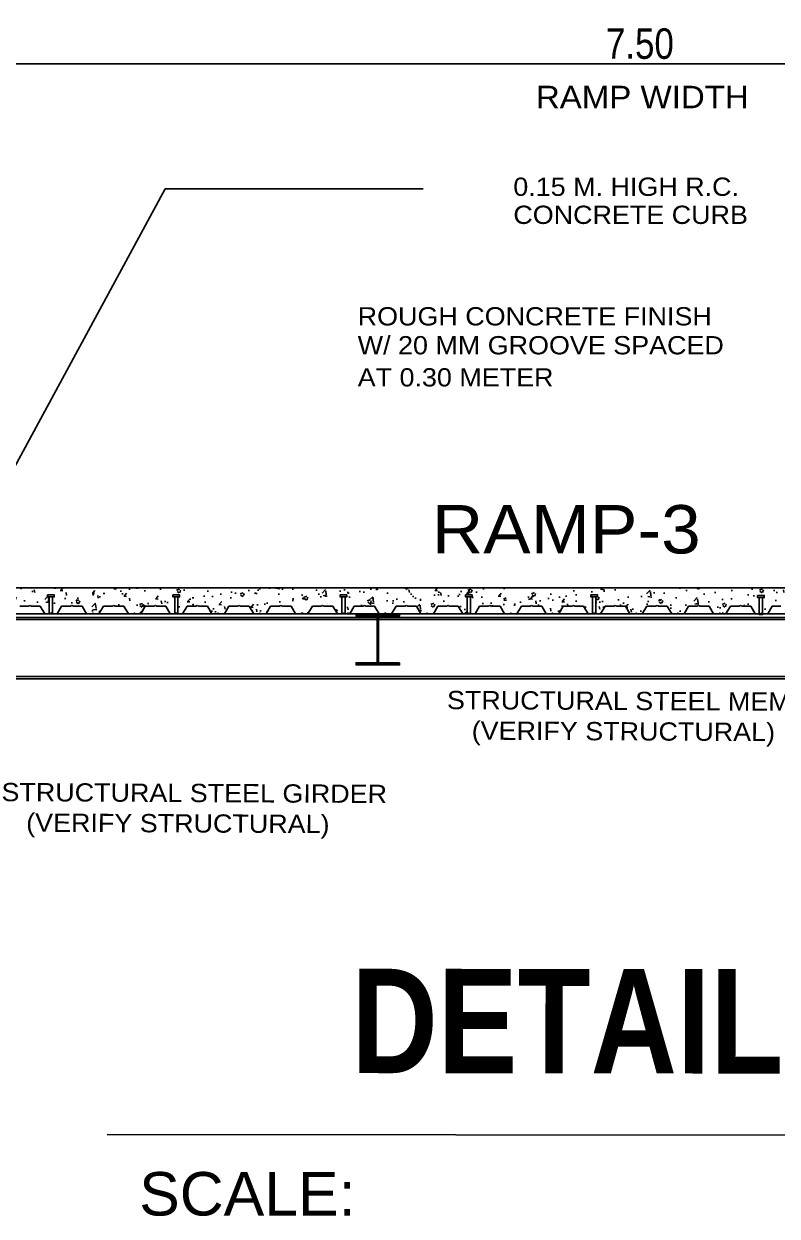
# Model space of a CAD drawing. Header units: millimetres. Extents: x 2148 to 2681, y 758 to 986.
# Drawn here: x 2253.77 to 2262.42, y 779.87 to 793.57 of the extents above; entities that cross this region are included whole.
import ezdxf

# ---------------------------------------------------------------- set-up
doc = ezdxf.new("R2010")
doc.units = ezdxf.units.MM
for name, color, linetype in [('4CO', 4, 'Continuous'), ('D', 1, 'Continuous'), ('HATCH', 8, 'Continuous')]:
    doc.layers.add(name, color=color, linetype=linetype)
doc.styles.add('ARIAL', font='arial.ttf')
doc.styles.add('ARIALNW', font='ARIALN.TTF')
doc.styles.add('MMTX$0$ESMX$0$X-OPTA1D', font='x-opta1d')
doc.styles.add('ROMANT', font='romant__.ttf')
doc.dimstyles.new('DIM 200', dxfattribs={"dimtxt": 0.36, "dimasz": 0.35, "dimexe": 0.1, "dimexo": 0, "dimgap": 0.08, "dimtad": 1, "dimlfac": 2, "dimrnd": 0.005, "dimzin": 1, "dimdsep": 46, "dimtxsty": 'ARIALNW', "dimcen": 0.09, "dimclrd": 6, "dimclre": 6, "dimclrt": 13, "dimadec": 0, "dimazin": 0, "dimtfac": 1, "dimtofl": 0, "dimtmove": 2, "dimatfit": 3, "dimfxl": 1, "dimtolj": 1, "dimtzin": 0, "dimarcsym": 0})
doc.dimstyles.new('FIM 50', dxfattribs={"dimtxt": 0.35, "dimasz": 0.2, "dimexe": 0.1, "dimexo": 0, "dimgap": 0.05, "dimtad": 1, "dimlfac": 0.5, "dimzin": 0, "dimdsep": 46, "dimtxsty": 'ARIALNW', "dimcen": 0.09, "dimclrd": 6, "dimclre": 6, "dimclrt": 13, "dimadec": 0, "dimazin": 0, "dimtfac": 1, "dimtofl": 0, "dimtmove": 2, "dimatfit": 3, "dimfxl": 1, "dimtolj": 1, "dimtzin": 0, "dimarcsym": 0})
pattern_1 = [(50, (-5876.37944, -5359.62483), (0.364369338, -0.031878171), [0.0381, -0.4191]), (355, (-5876.37944, -5359.62483), (-0.070485652, 0.382113286), [0.03048, -0.33528]), (100.451, (-5876.34907, -5359.6275), (0.293885003, 0.350233376), [0.03238, -0.35618]), (46.1842, (-5876.37944, -5359.52323), (0.542158082, -0.084084656), [0.05715, -0.62865]), (96.6356, (-5876.33426, -5359.53023), (0.47480847, 0.494851112), [0.04857, -0.53427]), (351.184, (-5876.37944, -5359.5232), (0.474809212, 0.494850236), [0.04572, -0.50292]), (21, (-5876.32864, -5359.54863), (0.30322976, -0.204531037), [0.0381, -0.4191]), (326, (-5876.32864, -5359.54863), (0.123604057, 0.368375932), [0.03048, -0.33528]), (71.4514, (-5876.30337, -5359.56567), (0.426832982, 0.163845715), [0.03238, -0.35618]), (37.5, (-5876.37944, -5359.62483), (0.0061772065, 0.1691100777), [0, -0.331216, 0, -0.34036, 0, -0.33655]), (7.5, (-5876.37944, -5359.62483), (0.133639325, 0.2003611496), [0, -0.194056, 0, -0.323596, 0, -0.12827]), (327.5, (-5876.49272, -5359.62483), (0.2711811903, -0.011457488), [0, -0.127, 0, -0.39624, 0, -0.52578]), (317.5, (-5876.54352, -5359.62483), (0.296258363, 0.050852982), [0, -0.1651, 0, -0.263144, 0, -0.37338])]

# ---------------------------------------------------------------- blocks, each defined once
blk = doc.blocks.new('*D2343')
at = {"color": 6, "lineweight": -2, "transparency": 16777216}
for p, q in [((2253.345, 787.092), (2253.345, 793.215)), ((2268.345, 787.092), (2268.345, 793.215)), ((2253.545, 793.115), (2268.145, 793.115))]:
    blk.add_line(p, q, dxfattribs=at)
at = {"color": 6, "transparency": 16777216}
for points in [[(2253.545, 793.148), (2253.545, 793.082), (2253.345, 793.115)], [(2268.145, 793.148), (2268.145, 793.082), (2268.345, 793.115)]]:
    blk.add_solid(points, dxfattribs=at)
at = {"layer": 'Defpoints', "color": 0, "transparency": 16777216}
for p in [(2268.345, 793.115), (2253.345, 787.092, 0), (2268.345, 787.092, 0)]:
    blk.add_point(p, dxfattribs=at)
at = {"color": 13, "transparency": 16777216, "insert": (2260.845, 793.344), "char_height": 0.35, "attachment_point": 5, "style": 'ARIALNW'}
blk.add_mtext('\\A1;7.50', dxfattribs=at)

msp = doc.modelspace()

# ---------------------------------------------------------------- hatches: boundary and pattern name
at = {"layer": 'D'}
h = msp.add_hatch(dxfattribs=at)
h.set_pattern_fill('AR-CONC', color=256, scale=0.002, style=0)
h.set_pattern_definition(pattern_1)
h.paths.add_polyline_path([(2257.4023504, 787.0115719), (2257.4783777, 787.0115719), (2257.4783777, 786.9873593), (2257.45999, 786.9873593), (2257.45999, 786.7916731), (2257.5129073, 786.7916731), (2257.5643493, 786.8803586), (2257.6643493, 786.8803586), (2257.6816028, 786.8897532), (2257.6988562, 786.8803586), (2257.7988562, 786.8803586), (2257.8502982, 786.7916731), (2257.9097302, 786.7916731), (2257.9216166, 786.8047851), (2257.933503, 786.7916731), (2257.992935, 786.7916731), (2258.044377, 786.8803586), (2258.144377, 786.8803586), (2258.1616304, 786.8897532), (2258.1788839, 786.8803586), (2258.2788839, 786.8803586), (2258.3303259, 786.7916731), (2258.3897579, 786.7916731), (2258.4016443, 786.8047851), (2258.4135307, 786.7916731), (2258.4729627, 786.7916731), (2258.5244047, 786.8803586), (2258.5305556, 786.8803586), (2258.5305556, 787.0916731), (2252.9944825, 787.0916731, 0.2091093249), (2252.7508894, 787.386206), (2252.7508894, 786.8576307), (2252.7640727, 786.8803586), (2252.8640727, 786.8803586), (2252.8813261, 786.8897532), (2252.8985795, 786.8803586), (2252.9985795, 786.8803586), (2253.0500215, 786.7916731), (2253.1094535, 786.7916731), (2253.1213399, 786.8047851), (2253.1332263, 786.7916731), (2253.1926583, 786.7916731), (2253.2441003, 786.8803586), (2253.3441003, 786.8803586), (2253.3613537, 786.8897532), (2253.3786072, 786.8803586), (2253.4786072, 786.8803586), (2253.5300492, 786.7916731), (2253.5894812, 786.7916731), (2253.6013676, 786.8047851), (2253.613254, 786.7916731), (2253.672686, 786.7916731), (2253.724128, 786.8803586), (2253.824128, 786.8803586), (2253.8413814, 786.8897532), (2253.8586348, 786.8803586), (2253.9586348, 786.8803586), (2254.0100769, 786.7916731), (2254.0620436, 786.7916731), (2254.0620436, 786.9873593), (2254.0421567, 786.9873593), (2254.0421567, 787.0115719), (2254.118184, 787.0115719), (2254.118184, 786.9873593), (2254.0997963, 786.9873593), (2254.0997963, 786.7916731), (2254.1527136, 786.7916731), (2254.2041557, 786.8803586), (2254.3041557, 786.8803586), (2254.3214091, 786.8897532), (2254.3386625, 786.8803586), (2254.4386625, 786.8803586), (2254.4901045, 786.7916731), (2254.5495365, 786.7916731), (2254.5614229, 786.8047851), (2254.5733093, 786.7916731), (2254.6327413, 786.7916731), (2254.6841833, 786.8803586), (2254.7841833, 786.8803586), (2254.8014368, 786.8897532), (2254.8186902, 786.8803586), (2254.9186902, 786.8803586), (2254.9701322, 786.7916731), (2255.0295642, 786.7916731), (2255.0414506, 786.8047851), (2255.053337, 786.7916731), (2255.112769, 786.7916731), (2255.164211, 786.8803586), (2255.264211, 786.8803586), (2255.2814644, 786.8897532), (2255.2987178, 786.8803586), (2255.3987178, 786.8803586), (2255.4501599, 786.7916731), (2255.5021266, 786.7916731), (2255.5021266, 786.9873593), (2255.4822397, 786.9873593), (2255.4822397, 787.0115719), (2255.558267, 787.0115719), (2255.558267, 786.9873593), (2255.5398793, 786.9873593), (2255.5398793, 786.7916731), (2255.5927967, 786.7916731), (2255.6442387, 786.8803586), (2255.7442387, 786.8803586), (2255.7614921, 786.8897532), (2255.7787455, 786.8803586), (2255.8787455, 786.8803586), (2255.9301875, 786.7916731), (2255.9896195, 786.7916731), (2256.0015059, 786.8047851), (2256.0133923, 786.7916731), (2256.0728243, 786.7916731), (2256.1242663, 786.8803586), (2256.2242663, 786.8803586), (2256.2415198, 786.8897532), (2256.2587732, 786.8803586), (2256.3587732, 786.8803586), (2256.4102152, 786.7916731), (2256.4696472, 786.7916731), (2256.4815336, 786.8047851), (2256.49342, 786.7916731), (2256.552852, 786.7916731), (2256.604294, 786.8803586), (2256.704294, 786.8803586), (2256.7215474, 786.8897532), (2256.7388009, 786.8803586), (2256.8388009, 786.8803586), (2256.8902429, 786.7916731), (2256.9496749, 786.7916731), (2256.9615613, 786.8047851), (2256.9734477, 786.7916731), (2257.0328797, 786.7916731), (2257.0843217, 786.8803586), (2257.1843217, 786.8803586), (2257.2015751, 786.8897532), (2257.2188285, 786.8803586), (2257.3188285, 786.8803586), (2257.3702705, 786.7916731), (2257.4222373, 786.7916731), (2257.4222373, 786.9873593), (2257.4023504, 786.9873593)])
h = msp.add_hatch(dxfattribs=at)
h.set_pattern_fill('AR-CONC', color=256, scale=0.002, style=0)
h.set_pattern_definition(pattern_1)
h.paths.add_polyline_path([(2264.043667, 787.0916731), (2258.5305556, 787.0916731), (2258.5305556, 786.8803586), (2258.6244047, 786.8803586), (2258.6416581, 786.8897532), (2258.6589115, 786.8803586), (2258.7589115, 786.8803586), (2258.8103535, 786.7916731), (2258.8623203, 786.7916731), (2258.8623203, 786.9873593), (2258.8424334, 786.9873593), (2258.8424334, 787.0115719), (2258.9184607, 787.0115719), (2258.9184607, 786.9873593), (2258.900073, 786.9873593), (2258.900073, 786.7916731), (2258.9529903, 786.7916731), (2259.0044324, 786.8803586), (2259.1044324, 786.8803586), (2259.1216858, 786.8897532), (2259.1389392, 786.8803586), (2259.2389392, 786.8803586), (2259.2903812, 786.7916731), (2259.3498132, 786.7916731), (2259.3616996, 786.8047851), (2259.373586, 786.7916731), (2259.433018, 786.7916731), (2259.48446, 786.8803586), (2259.58446, 786.8803586), (2259.6017134, 786.8897532), (2259.6189669, 786.8803586), (2259.7189669, 786.8803586), (2259.7704089, 786.7916731), (2259.8298409, 786.7916731), (2259.8417273, 786.8047851), (2259.8536137, 786.7916731), (2259.9130457, 786.7916731), (2259.9644877, 786.8803586), (2260.0644877, 786.8803586), (2260.0817411, 786.8897532), (2260.0989945, 786.8803586), (2260.1989945, 786.8803586), (2260.2504366, 786.7916731), (2260.3024033, 786.7916731), (2260.3024033, 786.9873593), (2260.2825164, 786.9873593), (2260.2825164, 787.0115719), (2260.3585437, 787.0115719), (2260.3585437, 786.9873593), (2260.340156, 786.9873593), (2260.340156, 786.7916731), (2260.3930733, 786.7916731), (2260.4445154, 786.8803586), (2260.5445154, 786.8803586), (2260.5617688, 786.8897532), (2260.5790222, 786.8803586), (2260.6790222, 786.8803586), (2260.7304642, 786.7916731), (2260.7898962, 786.7916731), (2260.8017826, 786.8047851), (2260.813669, 786.7916731), (2260.873101, 786.7916731), (2260.924543, 786.8803586), (2261.024543, 786.8803586), (2261.0417965, 786.8897532), (2261.0590499, 786.8803586), (2261.1590499, 786.8803586), (2261.2104919, 786.7916731), (2261.2699239, 786.7916731), (2261.2818103, 786.8047851), (2261.2936967, 786.7916731), (2261.3531287, 786.7916731), (2261.4045707, 786.8803586), (2261.5045707, 786.8803586), (2261.5218241, 786.8897532), (2261.5390775, 786.8803586), (2261.6390775, 786.8803586), (2261.6905196, 786.7916731), (2261.7499516, 786.7916731), (2261.761838, 786.8047851), (2261.7737244, 786.7916731), (2261.8331564, 786.7916731), (2261.8845984, 786.8803586), (2261.9845984, 786.8803586), (2262.0018518, 786.8897532), (2262.0191052, 786.8803586), (2262.1191052, 786.8803586), (2262.1705472, 786.7916731), (2262.2165708, 786.7916731), (2262.2165708, 786.9808033), (2262.1966839, 786.9808033), (2262.1966839, 787.0050159), (2262.2727111, 787.0050159), (2262.2727111, 786.9808033), (2262.2543235, 786.9808033), (2262.2543235, 786.7916731), (2262.313184, 786.7916731), (2262.364626, 786.8803586), (2262.464626, 786.8803586), (2262.4818795, 786.8897532), (2262.4991329, 786.8803586), (2262.5991329, 786.8803586), (2262.6505749, 786.7916731), (2262.7100069, 786.7916731), (2262.7218933, 786.8047851), (2262.7337797, 786.7916731), (2262.7932117, 786.7916731), (2262.8446537, 786.8803586), (2262.9446537, 786.8803586), (2262.9619071, 786.8897532), (2262.9791606, 786.8803586), (2263.0791606, 786.8803586), (2263.1306026, 786.7916731), (2263.1900346, 786.7916731), (2263.201921, 786.8047851), (2263.2138074, 786.7916731), (2263.2732394, 786.7916731), (2263.3246814, 786.8803586), (2263.4246814, 786.8803586), (2263.4419348, 786.8897532), (2263.4591882, 786.8803586), (2263.5591882, 786.8803586), (2263.6106302, 786.7916731), (2263.6685402, 786.7916731), (2263.6685402, 786.9808033), (2263.6486533, 786.9808033), (2263.6486533, 787.0050159), (2263.7246805, 787.0050159), (2263.7246805, 786.9808033), (2263.7062929, 786.9808033), (2263.7062929, 786.7916731), (2263.753267, 786.7916731), (2263.804709, 786.8803586), (2263.904709, 786.8803586), (2263.9219625, 786.8897532), (2263.9392159, 786.8803586), (2264.043667, 786.8803586)])
at = {"layer": 'HATCH', "ltscale": 0.5, "extrusion": (-2.95994e-09, 2.54479e-10, 1)}
h = msp.add_hatch(dxfattribs=at)
h.set_pattern_fill('ANSI31', color=256, scale=0.024691, style=0)
h.set_pattern_definition([(44.9999999998, (199148.0290654, 7573.355451), (-0.002182380754156, 0.00218238075417), [])])
edge = h.paths.add_edge_path()
edge.add_line((2258.0853428, 786.2307434), (2257.85249, 786.2307434))
edge.add_arc((2257.85249, 786.2403722), 0.0096288, 174.09726707, 269.99999993, ccw=False)
edge.add_line((2257.8429123, 786.2413624), (2257.8429123, 786.7563635))
edge.add_arc((2257.85249, 786.7573537), 0.0096288, 89.63455454, 185.90273272, ccw=False)
edge.add_line((2257.8525514, 786.7669823), (2258.0853428, 786.7669823))
edge.add_line((2258.0853428, 786.7669823), (2258.0853428, 786.7916731))
edge.add_line((2258.0853428, 786.7916731), (2257.5863337, 786.7916731))
edge.add_line((2257.5863337, 786.7916731), (2257.5863337, 786.7669823))
edge.add_line((2257.5863337, 786.7669823), (2257.8184479, 786.7669823))
edge.add_arc((2257.8185093, 786.7573537), 0.0096288, -4.29209346, 90.36544516, ccw=False)
edge.add_line((2257.828111, 786.7566331), (2257.828111, 786.2410928))
edge.add_arc((2257.8185093, 786.2403722), 0.0096288, -89.99999963, 4.29209365, ccw=False)
edge.add_line((2257.8185093, 786.2307434), (2257.5863337, 786.2307434))
edge.add_line((2257.5863337, 786.2307434), (2257.5863337, 786.2060526))
edge.add_line((2257.5863337, 786.2060526), (2258.0853428, 786.2060526))
edge.add_line((2258.0853428, 786.2060526), (2258.0853428, 786.2307434))

# ---------------------------------------------------------------- linework, layer by layer
msp.add_line((2254.7250718, 780.8091587, 0), (2267.3454776, 780.7998802, 0))
at = {"layer": 'D', "ltscale": 0.5}
msp.add_line((2253.3447031, 787.0916731, 0), (2268.3450643, 787.0916731, 0.0000001), dxfattribs=at)
at = {"layer": 'D', "color": 3, "ltscale": 0.5}
for p, q in [((2252.5221915, 786.7916731, 0), (2269.1502724, 786.7916731, 0)), ((2252.5221915, 786.7516731, 0), (2257.828111, 786.7516731, 0)), ((2257.8429123, 786.7516731, 0), (2263.8282028, 786.7516731, 0))]:
    msp.add_line(p, q, dxfattribs=at)
at = {"layer": 'D'}
for p, q in [((2251.1502724, 786.7516731, -0.0000001), (2257.828111, 786.7516731, 0)), ((2252.5221915, 786.7269823, -0.0000001), (2257.828111, 786.7269823, 0)), ((2257.8429123, 786.7516731, 0), (2263.8282028, 786.7516731, 0)), ((2257.8429123, 786.7269823, 0), (2263.8282028, 786.7269823, 0)), ((2251.8476921, 786.0721202, 0), (2269.8237136, 786.0721202, 0.0000002)), ((2251.8476921, 786.0474294, 0), (2269.8237136, 786.0474294, 0.0000002))]:
    msp.add_line(p, q, dxfattribs=at)
at = {"layer": 'D', "color": 3, "ltscale": 0.5, "extrusion": (-2.95994e-09, 2.54479e-10, 1), "elevation": -0.0000063}
msp.add_lwpolyline([(2258.0853428, 786.2307434), (2257.85249, 786.2307434, -0.4447202436), (2257.8429123, 786.2413624), (2257.8429123, 786.7563635, -0.4466315217), (2257.8525514, 786.7669823), (2258.0853428, 786.7669823), (2258.0853428, 786.7916731), (2257.5863337, 786.7916731), (2257.5863337, 786.7669823), (2257.8184479, 786.7669823, -0.4382281274), (2257.828111, 786.7566331), (2257.828111, 786.2410928, -0.4363286722), (2257.8185093, 786.2307434), (2257.5863337, 786.2307434), (2257.5863337, 786.2060526), (2258.0853428, 786.2060526)], format="xyb", close=True, dxfattribs=at)
at = {"layer": 'HATCH', "ltscale": 0.5}
for p, q in [((2253.724128, 786.8803586, -0.0000003), (2253.824128, 786.8803586, -0.0000003)), ((2253.824128, 786.8803586, -0.0000003), (2253.8413814, 786.8897532, -0.0000009)), ((2253.8586348, 786.8803586, -0.0000003), (2253.8413814, 786.8897532, -0.0000009)), ((2253.8586348, 786.8803586, -0.0000003), (2253.9586348, 786.8803586, -0.0000003)), ((2253.9586348, 786.8803586, -0.0000003), (2254.0100769, 786.7916731, 0)), ((2254.0100769, 786.7916731, 0), (2254.0695089, 786.7916731, 0)), ((2254.0695089, 786.7916731, 0), (2254.0813953, 786.8047851, -0.0000009)), ((2254.0932817, 786.7916731, 0), (2254.0813953, 786.8047851, -0.0000009)), ((2254.1527136, 786.7916731, 0), (2254.0932817, 786.7916731, 0)), ((2254.2041557, 786.8803586, -0.0000003), (2254.1527136, 786.7916731, 0)), ((2254.2041557, 786.8803586, -0.0000003), (2254.3041557, 786.8803586, -0.0000003)), ((2254.3041557, 786.8803586, -0.0000003), (2254.3214091, 786.8897532, -0.0000009)), ((2254.3386625, 786.8803586, -0.0000003), (2254.3214091, 786.8897532, -0.0000009)), ((2254.3386625, 786.8803586, -0.0000003), (2254.4386625, 786.8803586, -0.0000003)), ((2254.4386625, 786.8803586, -0.0000003), (2254.4901045, 786.7916731, 0)), ((2254.4901045, 786.7916731, 0), (2254.5495365, 786.7916731, 0)), ((2254.5495365, 786.7916731, 0), (2254.5614229, 786.8047851, -0.0000009)), ((2254.5733093, 786.7916731, 0), (2254.5614229, 786.8047851, -0.0000009)), ((2254.6327413, 786.7916731, 0), (2254.5733093, 786.7916731, 0)), ((2254.6841833, 786.8803586, -0.0000003), (2254.6327413, 786.7916731, 0)), ((2254.6841833, 786.8803586, -0.0000003), (2254.7841833, 786.8803586, -0.0000003)), ((2254.7841833, 786.8803586, -0.0000003), (2254.8014368, 786.8897532, -0.0000009)), ((2254.8186902, 786.8803586, -0.0000003), (2254.8014368, 786.8897532, -0.0000009)), ((2254.8186902, 786.8803586, -0.0000003), (2254.9186902, 786.8803586, -0.0000003)), ((2254.9186902, 786.8803586, -0.0000003), (2254.9701322, 786.7916731, 0)), ((2254.9701322, 786.7916731, 0), (2255.0295642, 786.7916731, 0)), ((2255.0295642, 786.7916731, 0), (2255.0414506, 786.8047851, -0.0000009)), ((2255.053337, 786.7916731, 0), (2255.0414506, 786.8047851, -0.0000009)), ((2255.112769, 786.7916731, 0), (2255.053337, 786.7916731, 0)), ((2255.164211, 786.8803586, -0.0000003), (2255.112769, 786.7916731, 0)), ((2255.164211, 786.8803586, -0.0000003), (2255.264211, 786.8803586, -0.0000003)), ((2255.264211, 786.8803586, -0.0000003), (2255.2814644, 786.8897532, -0.0000009)), ((2255.2987178, 786.8803586, -0.0000003), (2255.2814644, 786.8897532, -0.0000009)), ((2255.2987178, 786.8803586, -0.0000003), (2255.3987178, 786.8803586, -0.0000003)), ((2255.3987178, 786.8803586, -0.0000003), (2255.4501599, 786.7916731, 0)), ((2255.4501599, 786.7916731, 0), (2255.5095919, 786.7916731, 0)), ((2255.5095919, 786.7916731, 0), (2255.5214783, 786.8047851, -0.0000009)), ((2255.5333647, 786.7916731, 0), (2255.5214783, 786.8047851, -0.0000009)), ((2255.5927967, 786.7916731, 0), (2255.5333647, 786.7916731, 0)), ((2255.6442387, 786.8803586, -0.0000003), (2255.5927967, 786.7916731, 0)), ((2255.6442387, 786.8803586, -0.0000003), (2255.7442387, 786.8803586, -0.0000003)), ((2255.7442387, 786.8803586, -0.0000003), (2255.7614921, 786.8897532, -0.0000009)), ((2255.7787455, 786.8803586, -0.0000003), (2255.7614921, 786.8897532, -0.0000009)), ((2255.7787455, 786.8803586, -0.0000003), (2255.8787455, 786.8803586, -0.0000003)), ((2255.8787455, 786.8803586, -0.0000003), (2255.9301875, 786.7916731, 0)), ((2255.9301875, 786.7916731, 0), (2255.9896195, 786.7916731, 0)), ((2255.9896195, 786.7916731, 0), (2256.0015059, 786.8047851, -0.0000009)), ((2256.0133923, 786.7916731, 0), (2256.0015059, 786.8047851, -0.0000009)), ((2256.0728243, 786.7916731, 0), (2256.0133923, 786.7916731, 0)), ((2256.1242663, 786.8803586, -0.0000003), (2256.0728243, 786.7916731, 0)), ((2256.1242663, 786.8803586, -0.0000003), (2256.2242663, 786.8803586, -0.0000003)), ((2256.2242663, 786.8803586, -0.0000003), (2256.2415198, 786.8897532, -0.0000009)), ((2256.2587732, 786.8803586, -0.0000003), (2256.2415198, 786.8897532, -0.0000009)), ((2256.2587732, 786.8803586, -0.0000003), (2256.3587732, 786.8803586, -0.0000003)), ((2256.3587732, 786.8803586, -0.0000003), (2256.4102152, 786.7916731, 0)), ((2256.4102152, 786.7916731, 0), (2256.4696472, 786.7916731, 0)), ((2256.4696472, 786.7916731, 0), (2256.4815336, 786.8047851, -0.0000009)), ((2256.49342, 786.7916731, 0), (2256.4815336, 786.8047851, -0.0000009)), ((2256.552852, 786.7916731, 0), (2256.49342, 786.7916731, 0)), ((2256.604294, 786.8803586, -0.0000003), (2256.552852, 786.7916731, 0)), ((2256.604294, 786.8803586, -0.0000003), (2256.704294, 786.8803586, -0.0000003)), ((2256.704294, 786.8803586, -0.0000003), (2256.7215474, 786.8897532, -0.0000009)), ((2256.7388009, 786.8803586, -0.0000003), (2256.7215474, 786.8897532, -0.0000009)), ((2256.7388009, 786.8803586, -0.0000003), (2256.8388009, 786.8803586, -0.0000003)), ((2256.8388009, 786.8803586, -0.0000003), (2256.8902429, 786.7916731, 0)), ((2256.8902429, 786.7916731, 0), (2256.9496749, 786.7916731, 0)), ((2256.9496749, 786.7916731, 0), (2256.9615613, 786.8047851, -0.0000009)), ((2256.9734477, 786.7916731, 0), (2256.9615613, 786.8047851, -0.0000009)), ((2257.0328797, 786.7916731, 0), (2256.9734477, 786.7916731, 0)), ((2257.0843217, 786.8803586, -0.0000003), (2257.0328797, 786.7916731, 0)), ((2257.0843217, 786.8803586, -0.0000003), (2257.1843217, 786.8803586, -0.0000003)), ((2257.1843217, 786.8803586, -0.0000003), (2257.2015751, 786.8897532, -0.0000009)), ((2257.2188285, 786.8803586, -0.0000003), (2257.2015751, 786.8897532, -0.0000009)), ((2257.2188285, 786.8803586, -0.0000003), (2257.3188285, 786.8803586, -0.0000003)), ((2257.3188285, 786.8803586, -0.0000003), (2257.3702705, 786.7916731, 0)), ((2257.3702705, 786.7916731, 0), (2257.4297025, 786.7916731, 0)), ((2257.4297025, 786.7916731, 0), (2257.4415889, 786.8047851, -0.0000009)), ((2257.4534753, 786.7916731, 0), (2257.4415889, 786.8047851, -0.0000009)), ((2257.5129073, 786.7916731, 0), (2257.4534753, 786.7916731, 0)), ((2257.5643493, 786.8803586, -0.0000003), (2257.5129073, 786.7916731, 0)), ((2257.5643493, 786.8803586, -0.0000003), (2257.6643493, 786.8803586, -0.0000003)), ((2257.6643493, 786.8803586, -0.0000003), (2257.6816028, 786.8897532, -0.0000009)), ((2257.6988562, 786.8803586, -0.0000003), (2257.6816028, 786.8897532, -0.0000009)), ((2257.6988562, 786.8803586, -0.0000003), (2257.7988562, 786.8803586, -0.0000003)), ((2257.7988562, 786.8803586, -0.0000003), (2257.8502982, 786.7916731, 0)), ((2257.8502982, 786.7916731, 0), (2257.9097302, 786.7916731, 0)), ((2257.9097302, 786.7916731, 0), (2257.9216166, 786.8047851, -0.0000009)), ((2257.933503, 786.7916731, 0), (2257.9216166, 786.8047851, -0.0000009)), ((2257.992935, 786.7916731, 0), (2257.933503, 786.7916731, 0)), ((2258.044377, 786.8803586, -0.0000003), (2257.992935, 786.7916731, 0)), ((2258.044377, 786.8803586, -0.0000003), (2258.144377, 786.8803586, -0.0000003)), ((2258.144377, 786.8803586, -0.0000003), (2258.1616304, 786.8897532, -0.0000009)), ((2258.1788839, 786.8803586, -0.0000003), (2258.1616304, 786.8897532, -0.0000009)), ((2258.1788839, 786.8803586, -0.0000003), (2258.2788839, 786.8803586, -0.0000003)), ((2258.2788839, 786.8803586, -0.0000003), (2258.3303259, 786.7916731, 0)), ((2258.3303259, 786.7916731, 0), (2258.3897579, 786.7916731, 0)), ((2258.3897579, 786.7916731, 0), (2258.4016443, 786.8047851, -0.0000009)), ((2258.4135307, 786.7916731, 0), (2258.4016443, 786.8047851, -0.0000009)), ((2258.4729627, 786.7916731, 0), (2258.4135307, 786.7916731, 0)), ((2258.5244047, 786.8803586, -0.0000003), (2258.4729627, 786.7916731, 0)), ((2258.5244047, 786.8803586, -0.0000003), (2258.6244047, 786.8803586, -0.0000003)), ((2258.6244047, 786.8803586, -0.0000003), (2258.6416581, 786.8897532, -0.0000009)), ((2258.6589115, 786.8803586, -0.0000003), (2258.6416581, 786.8897532, -0.0000009)), ((2258.6589115, 786.8803586, -0.0000003), (2258.7589115, 786.8803586, -0.0000003)), ((2258.7589115, 786.8803586, -0.0000003), (2258.8103535, 786.7916731, 0)), ((2258.8103535, 786.7916731, 0), (2258.8697855, 786.7916731, 0)), ((2258.8697855, 786.7916731, 0), (2258.8816719, 786.8047851, -0.0000009)), ((2258.8935583, 786.7916731, 0), (2258.8816719, 786.8047851, -0.0000009)), ((2258.9529903, 786.7916731, 0), (2258.8935583, 786.7916731, 0)), ((2259.0044324, 786.8803586, -0.0000003), (2258.9529903, 786.7916731, 0)), ((2259.0044324, 786.8803586, -0.0000003), (2259.1044324, 786.8803586, -0.0000003)), ((2259.1044324, 786.8803586, -0.0000003), (2259.1216858, 786.8897532, -0.0000009)), ((2259.1389392, 786.8803586, -0.0000003), (2259.1216858, 786.8897532, -0.0000009)), ((2259.1389392, 786.8803586, -0.0000003), (2259.2389392, 786.8803586, -0.0000003)), ((2259.2389392, 786.8803586, -0.0000003), (2259.2903812, 786.7916731, 0)), ((2259.2903812, 786.7916731, 0), (2259.3498132, 786.7916731, 0)), ((2259.3498132, 786.7916731, 0), (2259.3616996, 786.8047851, -0.0000009)), ((2259.373586, 786.7916731, 0), (2259.3616996, 786.8047851, -0.0000009)), ((2259.433018, 786.7916731, 0), (2259.373586, 786.7916731, 0)), ((2259.48446, 786.8803586, -0.0000003), (2259.433018, 786.7916731, 0)), ((2259.48446, 786.8803586, -0.0000003), (2259.58446, 786.8803586, -0.0000003)), ((2259.58446, 786.8803586, -0.0000003), (2259.6017134, 786.8897532, -0.0000009)), ((2259.6189669, 786.8803586, -0.0000003), (2259.6017134, 786.8897532, -0.0000009)), ((2259.6189669, 786.8803586, -0.0000003), (2259.7189669, 786.8803586, -0.0000003)), ((2259.7189669, 786.8803586, -0.0000003), (2259.7704089, 786.7916731, 0)), ((2259.7704089, 786.7916731, 0), (2259.8298409, 786.7916731, 0)), ((2259.8298409, 786.7916731, 0), (2259.8417273, 786.8047851, -0.0000009)), ((2259.8536137, 786.7916731, 0), (2259.8417273, 786.8047851, -0.0000009)), ((2259.9130457, 786.7916731, 0), (2259.8536137, 786.7916731, 0)), ((2259.9644877, 786.8803586, -0.0000003), (2259.9130457, 786.7916731, 0)), ((2259.9644877, 786.8803586, -0.0000003), (2260.0644877, 786.8803586, -0.0000003)), ((2260.0644877, 786.8803586, -0.0000003), (2260.0817411, 786.8897532, -0.0000009)), ((2260.0989945, 786.8803586, -0.0000003), (2260.0817411, 786.8897532, -0.0000009)), ((2260.0989945, 786.8803586, -0.0000003), (2260.1989945, 786.8803586, -0.0000003)), ((2260.1989945, 786.8803586, -0.0000003), (2260.2504366, 786.7916731, 0)), ((2260.2504366, 786.7916731, 0), (2260.3098686, 786.7916731, 0)), ((2260.3098686, 786.7916731, 0), (2260.321755, 786.8047851, -0.0000009)), ((2260.3336413, 786.7916731, 0), (2260.321755, 786.8047851, -0.0000009)), ((2260.3930733, 786.7916731, 0), (2260.3336413, 786.7916731, 0)), ((2260.4445154, 786.8803586, -0.0000003), (2260.3930733, 786.7916731, 0)), ((2260.4445154, 786.8803586, -0.0000003), (2260.5445154, 786.8803586, -0.0000003)), ((2260.5445154, 786.8803586, -0.0000003), (2260.5617688, 786.8897532, -0.0000009)), ((2260.5790222, 786.8803586, -0.0000003), (2260.5617688, 786.8897532, -0.0000009)), ((2260.5790222, 786.8803586, -0.0000003), (2260.6790222, 786.8803586, -0.0000003)), ((2260.6790222, 786.8803586, -0.0000003), (2260.7304642, 786.7916731, 0)), ((2260.7304642, 786.7916731, 0), (2260.7898962, 786.7916731, 0)), ((2260.7898962, 786.7916731, 0), (2260.8017826, 786.8047851, -0.0000009)), ((2260.813669, 786.7916731, 0), (2260.8017826, 786.8047851, -0.0000009)), ((2260.873101, 786.7916731, 0), (2260.813669, 786.7916731, 0)), ((2260.924543, 786.8803586, -0.0000003), (2260.873101, 786.7916731, 0)), ((2260.924543, 786.8803586, -0.0000003), (2261.024543, 786.8803586, -0.0000003)), ((2261.024543, 786.8803586, -0.0000003), (2261.0417965, 786.8897532, -0.0000009)), ((2261.0590499, 786.8803586, -0.0000003), (2261.0417965, 786.8897532, -0.0000009)), ((2261.0590499, 786.8803586, -0.0000003), (2261.1590499, 786.8803586, -0.0000003)), ((2261.1590499, 786.8803586, -0.0000003), (2261.2104919, 786.7916731, 0)), ((2261.2104919, 786.7916731, 0), (2261.2699239, 786.7916731, 0)), ((2261.2699239, 786.7916731, 0), (2261.2818103, 786.8047851, -0.0000009)), ((2261.2936967, 786.7916731, 0), (2261.2818103, 786.8047851, -0.0000009)), ((2261.3531287, 786.7916731, 0), (2261.2936967, 786.7916731, 0)), ((2261.4045707, 786.8803586, -0.0000003), (2261.3531287, 786.7916731, 0)), ((2261.4045707, 786.8803586, -0.0000003), (2261.5045707, 786.8803586, -0.0000003)), ((2261.5045707, 786.8803586, -0.0000003), (2261.5218241, 786.8897532, -0.0000009)), ((2261.5390775, 786.8803586, -0.0000003), (2261.5218241, 786.8897532, -0.0000009)), ((2261.5390775, 786.8803586, -0.0000003), (2261.6390775, 786.8803586, -0.0000003)), ((2261.6390775, 786.8803586, -0.0000003), (2261.6905196, 786.7916731, 0)), ((2261.6905196, 786.7916731, 0), (2261.7499516, 786.7916731, 0)), ((2261.7499516, 786.7916731, 0), (2261.761838, 786.8047851, -0.0000009)), ((2261.7737244, 786.7916731, 0), (2261.761838, 786.8047851, -0.0000009)), ((2261.8331564, 786.7916731, 0), (2261.7737244, 786.7916731, 0)), ((2261.8845984, 786.8803586, -0.0000003), (2261.8331564, 786.7916731, 0)), ((2261.8845984, 786.8803586, -0.0000003), (2261.9845984, 786.8803586, -0.0000003)), ((2261.9845984, 786.8803586, -0.0000003), (2262.0018518, 786.8897532, -0.0000009)), ((2262.0191052, 786.8803586, -0.0000003), (2262.0018518, 786.8897532, -0.0000009)), ((2262.0191052, 786.8803586, -0.0000003), (2262.1191052, 786.8803586, -0.0000003)), ((2262.1191052, 786.8803586, -0.0000003), (2262.1705472, 786.7916731, 0)), ((2262.1705472, 786.7916731, 0), (2262.2299792, 786.7916731, 0)), ((2262.2299792, 786.7916731, 0), (2262.2418656, 786.8047851, -0.0000009)), ((2262.253752, 786.7916731, 0), (2262.2418656, 786.8047851, -0.0000009)), ((2262.313184, 786.7916731, 0), (2262.253752, 786.7916731, 0)), ((2262.364626, 786.8803586, -0.0000003), (2262.313184, 786.7916731, 0)), ((2262.364626, 786.8803586, -0.0000003), (2262.464626, 786.8803586, -0.0000003))]:
    msp.add_line(p, q, dxfattribs=at)
for points, elevation in [([(2254.0421567, 787.0115719), (2254.118184, 787.0115719), (2254.118184, 786.9873593), (2254.0421567, 786.9873593)], -0.0000001), ([(2254.0620436, 786.9873593), (2254.0997963, 786.9873593), (2254.0997963, 786.7916731), (2254.0620436, 786.7916731)], -0.0000001), ([(2255.4822397, 787.0115719), (2255.558267, 787.0115719), (2255.558267, 786.9873593), (2255.4822397, 786.9873593)], -0.0000001), ([(2255.5021266, 786.9873593), (2255.5398793, 786.9873593), (2255.5398793, 786.7916731), (2255.5021266, 786.7916731)], -0.0000001), ([(2257.4023504, 787.0115719), (2257.4783777, 787.0115719), (2257.4783777, 786.9873593), (2257.4023504, 786.9873593)], -0.0000001), ([(2257.4222373, 786.9873593), (2257.45999, 786.9873593), (2257.45999, 786.7916731), (2257.4222373, 786.7916731)], -0.0000001), ([(2258.8424334, 787.0115719), (2258.9184607, 787.0115719), (2258.9184607, 786.9873593), (2258.8424334, 786.9873593)], -0.0000001), ([(2258.8623203, 786.9873593), (2258.900073, 786.9873593), (2258.900073, 786.7916731), (2258.8623203, 786.7916731)], -0.0000001), ([(2260.2825164, 787.0115719), (2260.3585437, 787.0115719), (2260.3585437, 786.9873593), (2260.2825164, 786.9873593)], -0.0000001), ([(2260.3024033, 786.9873593), (2260.340156, 786.9873593), (2260.340156, 786.7916731), (2260.3024033, 786.7916731)], -0.0000001), ([(2262.1966839, 787.0050159), (2262.2727111, 787.0050159), (2262.2727111, 786.9808033), (2262.1966839, 786.9808033)], 0.0000004), ([(2262.2165708, 786.9808033), (2262.2543235, 786.9808033), (2262.2543235, 786.7851171), (2262.2165708, 786.7851171)], 0.0000004)]:
    msp.add_lwpolyline(points, close=True, dxfattribs=dict(at, elevation=elevation))

# ---------------------------------------------------------------- texts
at = {"color": 2, "style": 'MMTX$0$ESMX$0$X-OPTA1D', "text_generation_flag": 6, "width": 1.1}
for s, height, p in [('RAMP WIDTH', 0.257985, (2259.6506854, 792.6037182, -0.0000001)), ('RAMP-3', 0.55566, (2258.4555301, 787.4873041, -0.0000001))]:
    msp.add_text(s, height=height, rotation=180, dxfattribs=at).set_placement(p)
at = {"color": 2, "style": 'MMTX$0$ESMX$0$X-OPTA1D', "width": 1.1}
for s, p in [('0.15 M. HIGH R.C.', (2259.39153, 791.5965936, 0)), ('CONCRETE CURB', (2259.39153, 791.2740093, 0)), ('ROUGH CONCRETE FINISH', (2257.604166, 790.1074653, 0)), ('W/ 20 MM GROOVE SPACED ', (2257.604166, 789.7751853, 0)), ('AT 0.30 METER ', (2257.604166, 789.4059858, 0))]:
    msp.add_text(s, height=0.21, dxfattribs=at).set_placement(p)
for s, p in [('STRUCTURAL STEEL MEMBERS', (2258.6290876, 785.6981665, 0)), ('(VERIFY STRUCTURAL)', (2258.913077, 785.3472637, 0)), ('STRUCTURAL STEEL GIRDER', (2253.5124695, 784.6406065, 0)), ('(VERIFY STRUCTURAL)', (2253.7964589, 784.2897037, 0))]:
    msp.add_text(s, height=0.21, rotation=359.71582702, dxfattribs=at).set_placement(p)
at = {"color": 0, "insert": (2255.0946567, 780.3787138, 0), "char_height": 0.5, "width": 19.742788118, "attachment_point": 1, "style": 'ARIAL'}
msp.add_mtext('{\\fArial|b0|i0|c204|p34;SCALE:        }          {\\fArial|b0|i0|c204|p34; }       {\\fArial|b0|i0|c204|p34;1:}5{\\fArial|b0|i0|c204|p34;0}   {\\fArial|b0|i0|c204|p34;MTS.}', dxfattribs=at)
at = {"layer": '4CO', "insert": (2260.6235084, 782.1118546), "char_height": 1.5, "width": 32.161121986, "attachment_point": 5, "rotation": 359.93919431, "style": 'ROMANT'}
msp.add_mtext('\\pt15;{\\fTechnicBold|b1|i0|c2|p2;\\H0.8x;DETAIL-1 }', dxfattribs=at)

# ---------------------------------------------------------------- dimensions: what is measured, and where the dimension line sits
at = {"color": 2}
dim = msp.add_linear_dim(base=(2268.3450643, 793.1150838, 0), p1=(2253.3447031, 787.0916731, 0), p2=(2268.3450643, 787.0916731, 0), dimstyle='FIM 50', dxfattribs=at)
dim.commit()
dim.dimension.update_dxf_attribs({"geometry": '*D2343', "text_midpoint": (2260.8448837, 793.3437843, 0)})

# ---------------------------------------------------------------- leaders
at = {"layer": 'D'}
msp.add_leader([(2253.0182103, 787.2901098, 0), (2255.3925502, 791.6787117, 0), (2258.356022, 791.6787117, 0)], dimstyle='DIM 200', override={"dimasz": 0.2, "dimtad": 0, "dimfxl": 0.03}, dxfattribs=at)

doc.saveas('drawing.dxf')
